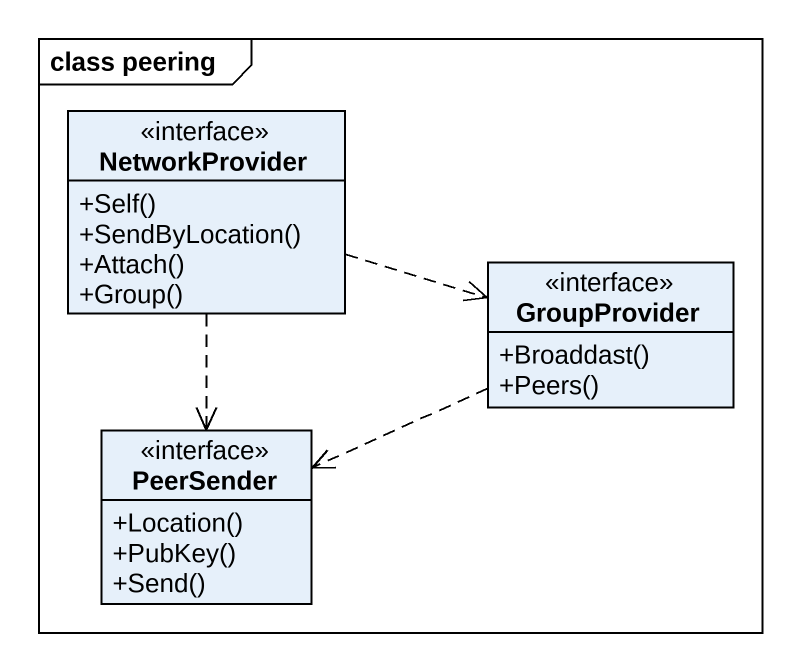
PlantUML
@startuml
mainframe class peering
hide circle
hide empty members
skinparam classAttributeIconSize 0
interface NetworkProvider {
  +Self()
  +SendByLocation()
  +Attach()
  +Group()
}
interface GroupProvider {
  +Broaddast()
  +Peers()
}
interface PeerSender {
  +Location()
  +PubKey()
  +Send()
}
NetworkProvider .right.> GroupProvider
NetworkProvider ..> PeerSender
GroupProvider .left.> PeerSender
@enduml
